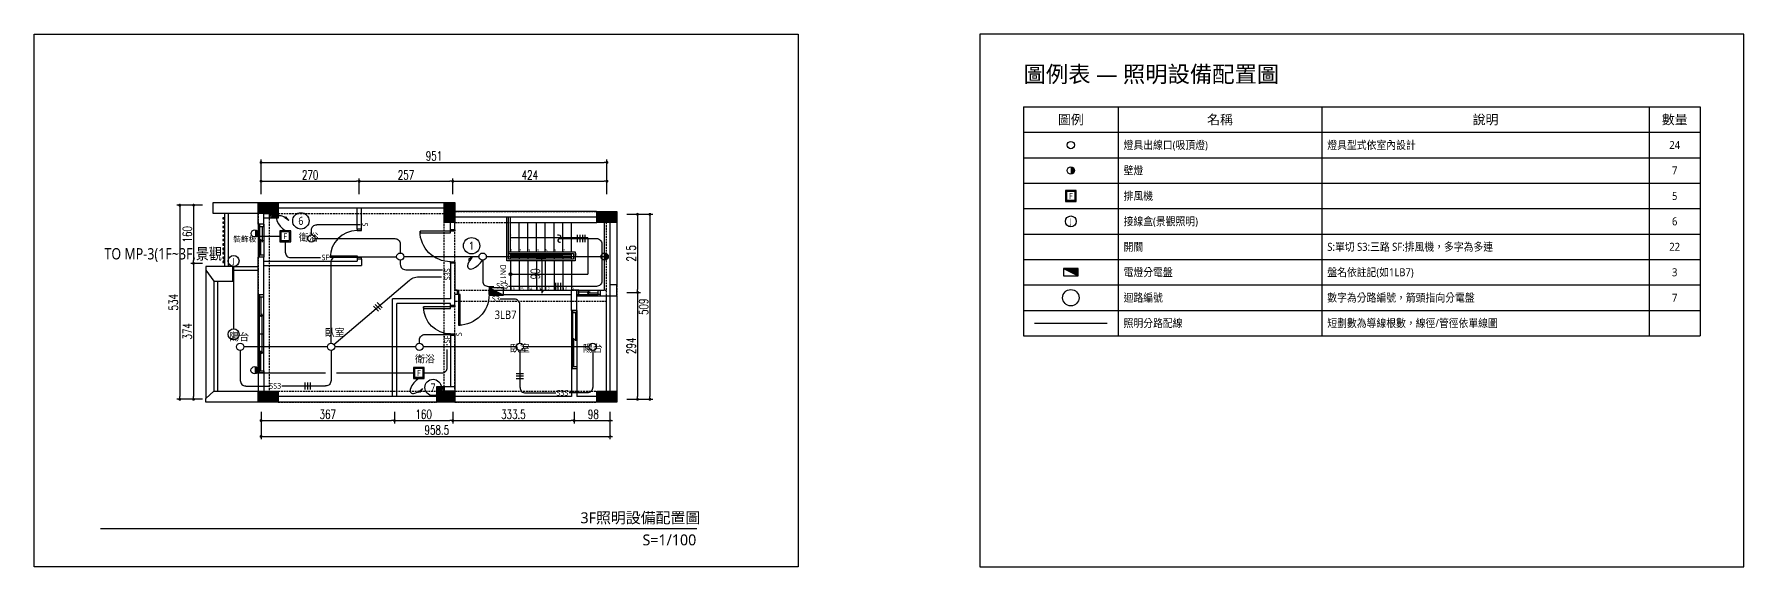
# Model space of a CAD drawing. Header units: inches. Extents: x 19 to 9919, y 324 to 1789.
# Drawn here: x 5219 to 9919, y 324 to 1789 of the extents above; entities that cross this region are included whole.
import ezdxf
from ezdxf.enums import TextEntityAlignment as Align

# ---------------------------------------------------------------- set-up
doc = ezdxf.new("R2010")
doc.units = ezdxf.units.IN
doc.header["$LTSCALE"] = 20
doc.header["$MEASUREMENT"] = 0
doc.linetypes.add('HIDDEN', pattern=[0.375, 0.25, -0.125])
doc.layers.add('0_梁', color=30, linetype='HIDDEN', plot=False)
for name, color, linetype in [('17_柱', 6, 'Continuous'), ('19_RC牆', 4, 'Continuous'), ('20_裝飾構造物', 2, 'Continuous'), ('21_輕隔間牆', 65, 'Continuous'), ('22_平台、陽台、露台、室內階梯', 3, 'Continuous'), ('23_花台、雨庇', 3, 'Continuous'), ('24_樑', 7, 'Continuous'), ('26_樓梯、扶手、車道', 3, 'Continuous'), ('31_門窗', 134, 'Continuous'), ('34_開口', 7, 'Continuous'), ('44_空間名稱', 1, 'Continuous'), ('46_文字', 1, 'Continuous'), ('50_其他尺寸', 7, 'Continuous'), ('56_wall 材料_HATCH', 251, 'Continuous'), ('A-圖例', 7, 'Continuous'), ('DW_Frame', 2, 'Continuous'), ('E-照明', 2, 'Continuous'), ('E-照明-配線', 4, 'Continuous'), ('E-照明-開關', 2, 'Continuous'), ('E-盤箱', 1, 'Continuous'), ('E-註記', 6, 'Continuous'), ('E-迴路編號', 6, 'Continuous')]:
    doc.layers.add(name, color=color, linetype=linetype)
doc.styles.add('CHT', font='msjh.ttc')
doc.styles.add('DimStyUse', font='romans.shx', dxfattribs={"width": 0.7})
doc.styles.add('TG_NOTE_TEXT', font='simplex.shx', dxfattribs={"width": 0.75, "bigfont": 'chineset.shx'})
doc.styles.add('WJJ', font='')
doc.styles.get('WJJ').set_extended_font_data('Yu Gothic UI Light')
doc.dimstyles.new('DOTM', dxfattribs={"dimtxt": 25, "dimasz": 8, "dimexe": 8, "dimexo": 0.625, "dimgap": 5, "dimtad": 1, "dimdsep": 46, "dimtxsty": 'DimStyUse', "dimblk": 'DOT', "dimcen": 10, "dimdle": 8, "dimazin": 3, "dimtfac": 1, "dimtix": 1, "dimtmove": 2, "dimatfit": 3, "dimfxl": 10, "dimtolj": 1})
doc.dimstyles.new('DOTSLASHM', dxfattribs={"dimtxt": 25, "dimasz": 8, "dimexe": 8, "dimexo": 0.625, "dimgap": 5, "dimtad": 1, "dimdsep": 46, "dimtxsty": 'DimStyUse', "dimblk1": 'DOT', "dimblk2": 'ARCHTICK', "dimsah": 1, "dimcen": 10, "dimdle": 8, "dimazin": 3, "dimtfac": 1, "dimtix": 1, "dimtmove": 2, "dimatfit": 3, "dimfxl": 10, "dimtolj": 1})
doc.dimstyles.new('SLASHM', dxfattribs={"dimtxt": 25, "dimasz": 12, "dimexe": 10, "dimexo": 0.625, "dimgap": 5, "dimtad": 1, "dimdec": 1, "dimdsep": 46, "dimtxsty": 'DimStyUse', "dimblk": 'SLASH', "dimcen": 10, "dimdle": 10, "dimadec": 1, "dimazin": 2, "dimtfac": 1, "dimtix": 1, "dimtmove": 2, "dimatfit": 2, "dimldrblk": 'SLASH', "dimfxl": 1, "dimtolj": 1})

# ---------------------------------------------------------------- blocks, each defined once
blk = doc.blocks.new('A$Cc6de7170')
at = {"layer": '56_wall 材料_HATCH'}
h = blk.add_hatch(color=256, dxfattribs=at)
h.dxf.hatch_style = 1
h.paths.add_polyline_path([(55, 549), (55, 519), (0, 519), (0, 549)])
h = blk.add_hatch(color=256, dxfattribs=at)
h.dxf.hatch_style = 1
h.paths.add_polyline_path([(540.5, 494), (510.5, 494), (510.5, 549), (540.5, 549)])
h = blk.add_hatch(color=256, dxfattribs=at)
h.dxf.hatch_style = 1
h.paths.add_polyline_path([(986, 524), (986, 494), (931, 494), (931, 524)])
h = blk.add_hatch(color=256, dxfattribs=at)
h.dxf.hatch_style = 1
h.paths.add_polyline_path([(55, 30), (55, 0), (0, 0), (0, 30)])
h = blk.add_hatch(color=256, dxfattribs=at)
h.dxf.hatch_style = 1
h.paths.add_polyline_path([(540.5, 30), (540.5, 0), (490.5, 0), (490.5, 30)])
h = blk.add_hatch(color=256, dxfattribs=at)
h.dxf.hatch_style = 1
h.paths.add_polyline_path([(986, 30), (986, 0), (931, 0), (931, 30)])
at = {"layer": '17_柱'}
for points in [[(55, 549), (55, 519), (0, 519), (0, 549)], [(540.5, 494), (510.5, 494), (510.5, 549), (540.5, 549)], [(986, 524), (986, 494), (931, 494), (931, 524)], [(55, 30), (55, 0), (0, 0), (0, 30)], [(540.5, 30), (540.5, 0), (490.5, 0), (490.5, 30)], [(986, 30), (986, 0), (931, 0), (931, 30)]]:
    blk.add_lwpolyline(points, close=True, dxfattribs=at)
blk = doc.blocks.new('*U8')
at = {"color": 0}
for p, q in [((-4, -12), (-4, 0)), ((78, -12), (78, 0))]:
    blk.add_line(p, q, dxfattribs=at)
blk.add_lwpolyline([(0, 0), (0, 74), (4.4, 74), (4.4, 0)], close=True, dxfattribs=at)
blk.add_arc((0, 0), 74, 0, 90, dxfattribs=at)
at = {"layer": 'DW_Frame'}
for points in [[(-4, -12), (0, -12), (0, 0), (-4, 0)], [(78, 0), (74, 0), (74, -12), (78, -12)]]:
    blk.add_lwpolyline(points, dxfattribs=at)
at = {"color": 0, "style": 'TG_NOTE_TEXT', "width": 0.5, "flags": 1}
for tag, p in [('NO', (-5, 5)), ('TYPE', (22, 5))]:
    blk.add_attdef(tag, text='', height=10, dxfattribs=at).set_placement(p, align=Align.BOTTOM_RIGHT)
for tag, height, p in [('DESC', 10, (22, 5)), ('WH', 20, (82.3, 5))]:
    blk.add_attdef(tag, text='', height=height, dxfattribs=at).set_placement(p, align=Align.BOTTOM_LEFT)
blk = doc.blocks.new('*U12')
at = {"color": 0}
for p, q in [((-4, -12), (-4, 0)), ((88, -12), (88, 0))]:
    blk.add_line(p, q, dxfattribs=at)
blk.add_lwpolyline([(0, 0), (0, 84), (4.4, 84), (4.4, 0)], close=True, dxfattribs=at)
blk.add_arc((0, 0), 84, 0, 90, dxfattribs=at)
at = {"layer": 'DW_Frame'}
for points in [[(-4, -12), (0, -12), (0, 0), (-4, 0)], [(88, 0), (84, 0), (84, -12), (88, -12)]]:
    blk.add_lwpolyline(points, dxfattribs=at)
at = {"color": 0, "style": 'TG_NOTE_TEXT', "width": 0.5, "flags": 1}
for tag, p in [('NO', (-5, 5)), ('TYPE', (27, 5))]:
    blk.add_attdef(tag, text='', height=10, dxfattribs=at).set_placement(p, align=Align.BOTTOM_RIGHT)
for tag, height, p in [('DESC', 10, (27, 5)), ('WH', 20, (92.3, 5))]:
    blk.add_attdef(tag, text='', height=height, dxfattribs=at).set_placement(p, align=Align.BOTTOM_LEFT)
blk = doc.blocks.new('_Dot')
at = {"color": 0, "linetype": 'ByBlock', "lineweight": -2}
blk.add_line((-0.5, 0), (-1, 0), dxfattribs=at)
at = {"color": 0, "linetype": 'ByBlock', "const_width": 0.5}
blk.add_lwpolyline([(-0.25, 0, 1), (0.25, 0, 1)], format="xyb", close=True, dxfattribs=at)
blk = doc.blocks.new('*D94')
at = {"layer": '50_其他尺寸', "color": 0, "lineweight": -2}
for p, q in [((6848.2, 1293.5), (6885.9, 1293.5)), ((6877.9, 1285.5), (6877.9, 1086.5)), ((6848.2, 1078.5), (6885.9, 1078.5))]:
    blk.add_line(p, q, dxfattribs=at)
at = {"layer": 'Defpoints', "color": 0}
for p in [(6848.2, 1293.5), (6848.2, 1078.5), (6877.9, 1078.5)]:
    blk.add_point(p, dxfattribs=at)
at = {"layer": '50_其他尺寸', "color": 0, "lineweight": -2, "xscale": 8, "yscale": 8, "zscale": 8}
for p, rotation in [((6877.9, 1293.5), 90), ((6877.9, 1078.5), 270)]:
    blk.add_blockref('_Dot', p, dxfattribs=dict(at, rotation=rotation))
at = {"layer": '50_其他尺寸', "color": 225, "insert": (6860.4, 1186), "char_height": 25, "attachment_point": 5, "rotation": 90, "style": 'DimStyUse'}
blk.add_mtext('\\A1;215', dxfattribs=at)
blk = doc.blocks.new('*D95')
at = {"layer": '50_其他尺寸', "color": 0, "lineweight": -2}
for p, q in [((6848.2, 1078.5), (6885.9, 1078.5)), ((6877.9, 1070.5), (6877.9, 792.5)), ((6848.2, 784.5), (6885.9, 784.5))]:
    blk.add_line(p, q, dxfattribs=at)
at = {"layer": 'Defpoints', "color": 0}
for p in [(6848.2, 1078.5), (6848.2, 784.5), (6877.9, 784.5)]:
    blk.add_point(p, dxfattribs=at)
at = {"layer": '50_其他尺寸', "color": 0, "lineweight": -2, "xscale": 8, "yscale": 8, "zscale": 8}
for p, rotation in [((6877.9, 1078.5), 90), ((6877.9, 784.5), 270)]:
    blk.add_blockref('_Dot', p, dxfattribs=dict(at, rotation=rotation))
at = {"layer": '50_其他尺寸', "color": 225, "insert": (6860.4, 931.5), "char_height": 25, "attachment_point": 5, "rotation": 90, "style": 'DimStyUse'}
blk.add_mtext('\\A1;294', dxfattribs=at)
blk = doc.blocks.new('*D98')
at = {"layer": '50_其他尺寸', "color": 0, "lineweight": -2}
for p, q in [((6882.2, 1293.5), (6920, 1293.5)), ((6912, 1285.5), (6912, 792.5)), ((6875.9, 784.5), (6920, 784.5))]:
    blk.add_line(p, q, dxfattribs=at)
at = {"layer": 'Defpoints', "color": 0}
for p in [(6882.2, 1293.5), (6875.9, 784.5), (6912, 784.5)]:
    blk.add_point(p, dxfattribs=at)
at = {"layer": '50_其他尺寸', "color": 0, "lineweight": -2, "xscale": 8, "yscale": 8, "zscale": 8}
for p, rotation in [((6912, 1293.5), 90), ((6912, 784.5), 270)]:
    blk.add_blockref('_Dot', p, dxfattribs=dict(at, rotation=rotation))
at = {"layer": '50_其他尺寸', "color": 225, "insert": (6894.5, 1039), "char_height": 25, "attachment_point": 5, "rotation": 90, "style": 'DimStyUse'}
blk.add_mtext('\\A1;509', dxfattribs=at)
blk = doc.blocks.new('*D102')
at = {"layer": '50_其他尺寸', "color": 0, "lineweight": -2}
for p, q in [((5842.9, 1349), (5842.9, 1392.3)), ((5850.9, 1384.3), (6104.9, 1384.3)), ((6112.9, 1349), (6112.9, 1392.3))]:
    blk.add_line(p, q, dxfattribs=at)
at = {"layer": 'Defpoints', "color": 0}
for p in [(6112.9, 1384.3), (5842.9, 1349), (6112.9, 1349)]:
    blk.add_point(p, dxfattribs=at)
at = {"layer": '50_其他尺寸', "color": 0, "lineweight": -2, "xscale": 8, "yscale": 8, "zscale": 8, "rotation": 180}
blk.add_blockref('_Dot', (5842.9, 1384.3), dxfattribs=at)
at = {"layer": '50_其他尺寸', "color": 0, "lineweight": -2, "xscale": 8, "yscale": 8, "zscale": 8}
blk.add_blockref('_Dot', (6112.9, 1384.3), dxfattribs=at)
at = {"layer": '50_其他尺寸', "color": 225, "insert": (5977.9, 1401.8), "char_height": 25, "attachment_point": 5, "style": 'DimStyUse'}
blk.add_mtext('\\A1;270', dxfattribs=at)
blk = doc.blocks.new('*D103')
at = {"layer": '50_其他尺寸', "color": 0, "lineweight": -2}
for p, q in [((6112.9, 1349), (6112.9, 1392.3)), ((6120.9, 1384.3), (6361.9, 1384.3)), ((6369.9, 1349), (6369.9, 1392.3))]:
    blk.add_line(p, q, dxfattribs=at)
at = {"layer": 'Defpoints', "color": 0}
for p in [(6369.9, 1384.3), (6112.9, 1349), (6369.9, 1349)]:
    blk.add_point(p, dxfattribs=at)
at = {"layer": '50_其他尺寸', "color": 0, "lineweight": -2, "xscale": 8, "yscale": 8, "zscale": 8, "rotation": 180}
blk.add_blockref('_Dot', (6112.9, 1384.3), dxfattribs=at)
at = {"layer": '50_其他尺寸', "color": 0, "lineweight": -2, "xscale": 8, "yscale": 8, "zscale": 8}
blk.add_blockref('_Dot', (6369.9, 1384.3), dxfattribs=at)
at = {"layer": '50_其他尺寸', "color": 225, "insert": (6241.4, 1401.8), "char_height": 25, "attachment_point": 5, "style": 'DimStyUse'}
blk.add_mtext('\\A1;257', dxfattribs=at)
blk = doc.blocks.new('*D104')
at = {"layer": '50_其他尺寸', "color": 0, "lineweight": -2}
for p, q in [((6369.9, 1349), (6369.9, 1392.3)), ((6377.9, 1384.3), (6785.9, 1384.3)), ((6793.9, 1349), (6793.9, 1392.3))]:
    blk.add_line(p, q, dxfattribs=at)
at = {"layer": 'Defpoints', "color": 0}
for p in [(6793.9, 1384.3), (6369.9, 1349), (6793.9, 1349)]:
    blk.add_point(p, dxfattribs=at)
at = {"layer": '50_其他尺寸', "color": 0, "lineweight": -2, "xscale": 8, "yscale": 8, "zscale": 8, "rotation": 180}
blk.add_blockref('_Dot', (6369.9, 1384.3), dxfattribs=at)
at = {"layer": '50_其他尺寸', "color": 0, "lineweight": -2, "xscale": 8, "yscale": 8, "zscale": 8}
blk.add_blockref('_Dot', (6793.9, 1384.3), dxfattribs=at)
at = {"layer": '50_其他尺寸', "color": 225, "insert": (6581.9, 1401.8), "char_height": 25, "attachment_point": 5, "style": 'DimStyUse'}
blk.add_mtext('\\A1;424', dxfattribs=at)
blk = doc.blocks.new('*D69')
at = {"layer": '50_其他尺寸', "color": 0, "lineweight": -2}
for p, q in [((5842.9, 1349), (5842.9, 1444.2)), ((5850.9, 1436.2), (6785.9, 1436.2)), ((6793.9, 1349), (6793.9, 1444.2))]:
    blk.add_line(p, q, dxfattribs=at)
at = {"layer": 'Defpoints', "color": 0}
for p in [(6793.9, 1436.2), (5842.9, 1349), (6793.9, 1349)]:
    blk.add_point(p, dxfattribs=at)
at = {"layer": '50_其他尺寸', "color": 0, "lineweight": -2, "xscale": 8, "yscale": 8, "zscale": 8, "rotation": 180}
blk.add_blockref('_Dot', (5842.9, 1436.2), dxfattribs=at)
at = {"layer": '50_其他尺寸', "color": 0, "lineweight": -2, "xscale": 8, "yscale": 8, "zscale": 8}
blk.add_blockref('_Dot', (6793.9, 1436.2), dxfattribs=at)
at = {"layer": '50_其他尺寸', "color": 225, "insert": (6318.4, 1453.7), "char_height": 25, "attachment_point": 5, "style": 'DimStyUse'}
blk.add_mtext('\\A1;951', dxfattribs=at)
blk = doc.blocks.new('*D74')
at = {"layer": '50_其他尺寸', "color": 0, "lineweight": -2}
for p, q in [((5842.9, 750.1), (5842.9, 717.9)), ((5850.9, 725.9), (6201.9, 725.9)), ((6209.9, 750.1), (6209.9, 717.9))]:
    blk.add_line(p, q, dxfattribs=at)
at = {"layer": 'Defpoints', "color": 0}
for p in [(5842.9, 750.1), (6209.9, 750.1), (6209.9, 725.9)]:
    blk.add_point(p, dxfattribs=at)
at = {"layer": '50_其他尺寸', "color": 0, "lineweight": -2, "xscale": 8, "yscale": 8, "zscale": 8, "rotation": 180}
blk.add_blockref('_Dot', (5842.9, 725.9), dxfattribs=at)
at = {"layer": '50_其他尺寸', "color": 0, "lineweight": -2, "xscale": 8, "yscale": 8, "zscale": 8}
blk.add_blockref('_Dot', (6209.9, 725.9), dxfattribs=at)
at = {"layer": '50_其他尺寸', "color": 225, "insert": (6026.4, 743.4), "char_height": 25, "attachment_point": 5, "style": 'DimStyUse'}
blk.add_mtext('\\A1;367', dxfattribs=at)
blk = doc.blocks.new('*D75')
at = {"layer": '50_其他尺寸', "color": 0, "lineweight": -2}
for p, q in [((6209.9, 750.1), (6209.9, 717.9)), ((6217.9, 725.9), (6361.9, 725.9)), ((6369.9, 750.1), (6369.9, 717.9))]:
    blk.add_line(p, q, dxfattribs=at)
at = {"layer": 'Defpoints', "color": 0}
for p in [(6209.9, 750.1), (6369.9, 750.1), (6369.9, 725.9)]:
    blk.add_point(p, dxfattribs=at)
at = {"layer": '50_其他尺寸', "color": 0, "lineweight": -2, "xscale": 8, "yscale": 8, "zscale": 8, "rotation": 180}
blk.add_blockref('_Dot', (6209.9, 725.9), dxfattribs=at)
at = {"layer": '50_其他尺寸', "color": 0, "lineweight": -2, "xscale": 8, "yscale": 8, "zscale": 8}
blk.add_blockref('_Dot', (6369.9, 725.9), dxfattribs=at)
at = {"layer": '50_其他尺寸', "color": 225, "insert": (6289.9, 743.4), "char_height": 25, "attachment_point": 5, "style": 'DimStyUse'}
blk.add_mtext('\\A1;160', dxfattribs=at)
blk = doc.blocks.new('*D76')
at = {"layer": '50_其他尺寸', "color": 0, "lineweight": -2}
for p, q in [((6369.9, 750.1), (6369.9, 717.9)), ((6377.9, 725.9), (6695.4, 725.9)), ((6703.4, 750.1), (6703.4, 717.9))]:
    blk.add_line(p, q, dxfattribs=at)
at = {"layer": 'Defpoints', "color": 0}
for p in [(6369.9, 750.1), (6703.4, 750.1), (6703.4, 725.9)]:
    blk.add_point(p, dxfattribs=at)
at = {"layer": '50_其他尺寸', "color": 0, "lineweight": -2, "xscale": 8, "yscale": 8, "zscale": 8, "rotation": 180}
blk.add_blockref('_Dot', (6369.9, 725.9), dxfattribs=at)
at = {"layer": '50_其他尺寸', "color": 0, "lineweight": -2, "xscale": 8, "yscale": 8, "zscale": 8}
blk.add_blockref('_Dot', (6703.4, 725.9), dxfattribs=at)
at = {"layer": '50_其他尺寸', "color": 225, "insert": (6536.7, 743.4), "char_height": 25, "attachment_point": 5, "style": 'DimStyUse'}
blk.add_mtext('\\A1;333.5', dxfattribs=at)
blk = doc.blocks.new('_ArchTick')
at = {"color": 0, "linetype": 'ByBlock', "const_width": 0.15}
blk.add_lwpolyline([(-0.5, -0.5), (0.5, 0.5)], dxfattribs=at)
blk = doc.blocks.new('*D77')
at = {"layer": '50_其他尺寸', "color": 0, "lineweight": -2}
for p, q in [((6703.4, 750.1), (6703.4, 717.9)), ((6711.4, 725.9), (6809.4, 725.9)), ((6801.4, 750.1), (6801.4, 717.9))]:
    blk.add_line(p, q, dxfattribs=at)
at = {"layer": 'Defpoints', "color": 0}
for p in [(6703.4, 750.1), (6801.4, 750.1), (6801.4, 725.9)]:
    blk.add_point(p, dxfattribs=at)
at = {"layer": '50_其他尺寸', "color": 0, "lineweight": -2, "xscale": 8, "yscale": 8, "zscale": 8, "rotation": 180}
blk.add_blockref('_Dot', (6703.4, 725.9), dxfattribs=at)
at = {"layer": '50_其他尺寸', "color": 0, "lineweight": -2, "xscale": 8, "yscale": 8, "zscale": 8}
blk.add_blockref('_ArchTick', (6801.4, 725.9), dxfattribs=at)
at = {"layer": '50_其他尺寸', "color": 225, "insert": (6756.4, 743.4), "char_height": 25, "attachment_point": 5, "style": 'DimStyUse'}
blk.add_mtext('\\A1;98', dxfattribs=at)
blk = doc.blocks.new('*D78')
at = {"layer": '50_其他尺寸', "color": 0, "lineweight": -2}
for p, q in [((5842.9, 750.1), (5842.9, 674.5)), ((6801.4, 750.1), (6801.4, 674.5)), ((5850.9, 682.5), (6809.4, 682.5))]:
    blk.add_line(p, q, dxfattribs=at)
at = {"layer": 'Defpoints', "color": 0}
for p in [(5842.9, 750.1), (6801.4, 750.1), (6801.4, 682.5)]:
    blk.add_point(p, dxfattribs=at)
at = {"layer": '50_其他尺寸', "color": 0, "lineweight": -2, "xscale": 8, "yscale": 8, "zscale": 8, "rotation": 180}
blk.add_blockref('_Dot', (5842.9, 682.5), dxfattribs=at)
at = {"layer": '50_其他尺寸', "color": 0, "lineweight": -2, "xscale": 8, "yscale": 8, "zscale": 8}
blk.add_blockref('_ArchTick', (6801.4, 682.5), dxfattribs=at)
at = {"layer": '50_其他尺寸', "color": 225, "insert": (6326.2, 700), "char_height": 25, "attachment_point": 5, "style": 'DimStyUse'}
blk.add_mtext('\\A1;958.5', dxfattribs=at)
blk = doc.blocks.new('*D83')
at = {"layer": '50_其他尺寸', "color": 0, "lineweight": -2}
for p, q in [((5682, 1318.5), (5649.5, 1318.5)), ((5657.5, 1310.5), (5657.5, 1166.5)), ((5682, 1158.5), (5649.5, 1158.5))]:
    blk.add_line(p, q, dxfattribs=at)
at = {"layer": 'Defpoints', "color": 0}
for p in [(5682, 1318.5), (5657.5, 1158.5), (5682, 1158.5)]:
    blk.add_point(p, dxfattribs=at)
at = {"layer": '50_其他尺寸', "color": 0, "lineweight": -2, "xscale": 8, "yscale": 8, "zscale": 8}
for p, rotation in [((5657.5, 1318.5), 90), ((5657.5, 1158.5), 270)]:
    blk.add_blockref('_Dot', p, dxfattribs=dict(at, rotation=rotation))
at = {"layer": '50_其他尺寸', "color": 225, "insert": (5640, 1238.5), "char_height": 25, "attachment_point": 5, "rotation": 90, "style": 'DimStyUse'}
blk.add_mtext('\\A1;160', dxfattribs=at)
blk = doc.blocks.new('*D84')
at = {"layer": '50_其他尺寸', "color": 0, "lineweight": -2}
for p, q in [((5682, 1158.5), (5649.5, 1158.5)), ((5657.5, 1150.5), (5657.5, 792.5)), ((5682, 784.5), (5649.5, 784.5))]:
    blk.add_line(p, q, dxfattribs=at)
at = {"layer": 'Defpoints', "color": 0}
for p in [(5682, 1158.5), (5657.5, 784.5), (5682, 784.5)]:
    blk.add_point(p, dxfattribs=at)
at = {"layer": '50_其他尺寸', "color": 0, "lineweight": -2, "xscale": 8, "yscale": 8, "zscale": 8}
for p, rotation in [((5657.5, 1158.5), 90), ((5657.5, 784.5), 270)]:
    blk.add_blockref('_Dot', p, dxfattribs=dict(at, rotation=rotation))
at = {"layer": '50_其他尺寸', "color": 225, "insert": (5640, 971.5), "char_height": 25, "attachment_point": 5, "rotation": 90, "style": 'DimStyUse'}
blk.add_mtext('\\A1;374', dxfattribs=at)
blk = doc.blocks.new('*D85')
at = {"layer": '50_其他尺寸', "color": 0, "lineweight": -2}
for p, q in [((5682, 1318.5), (5611.6, 1318.5)), ((5619.6, 1310.5), (5619.6, 792.5)), ((5682, 784.5), (5611.6, 784.5))]:
    blk.add_line(p, q, dxfattribs=at)
at = {"layer": 'Defpoints', "color": 0}
for p in [(5682, 1318.5), (5619.6, 784.5), (5682, 784.5)]:
    blk.add_point(p, dxfattribs=at)
at = {"layer": '50_其他尺寸', "color": 0, "lineweight": -2, "xscale": 8, "yscale": 8, "zscale": 8}
for p, rotation in [((5619.6, 1318.5), 90), ((5619.6, 784.5), 270)]:
    blk.add_blockref('_Dot', p, dxfattribs=dict(at, rotation=rotation))
at = {"layer": '50_其他尺寸', "color": 225, "insert": (5602.1, 1051.5), "char_height": 25, "attachment_point": 5, "rotation": 90, "style": 'DimStyUse'}
blk.add_mtext('\\A1;534', dxfattribs=at)
blk = doc.blocks.new('*U13')
at = {"color": 0}
for p, q in [((0, -15), (0, 0)), ((6, -3), (84, -3)), ((6, -11), (49, -11)), ((6, -15), (84, -15)), ((84, -7), (41, -7)), ((45, -3), (45, -15))]:
    blk.add_line(p, q, dxfattribs=at)
at = {"layer": 'DW_Frame'}
for points in [[(0, -3), (6, -3), (6, -15), (0, -15)], [(90, -3), (84, -3), (84, -15), (90, -15)]]:
    blk.add_lwpolyline(points, dxfattribs=at)
blk = doc.blocks.new('*U14')
at = {"color": 0}
for p, q in [((0, -15), (0, 0)), ((6, -3), (209, -3)), ((6, -7), (60.75, -7)), ((6, -15), (209, -15)), ((52.75, -11), (162.25, -11)), ((56.75, -3), (56.75, -15)), ((107.5, -3), (107.5, -15)), ((209, -7), (154.25, -7)), ((158.25, -3), (158.25, -15))]:
    blk.add_line(p, q, dxfattribs=at)
at = {"layer": 'DW_Frame'}
for points in [[(0, -3), (6, -3), (6, -15), (0, -15)], [(215, -3), (209, -3), (209, -15), (215, -15)]]:
    blk.add_lwpolyline(points, dxfattribs=at)
blk = doc.blocks.new('*U11')
at = {"color": 0}
for p, q in [((0, 15), (0, 0)), ((6, 15), (59, 15)), ((6, 11), (36.5, 11)), ((6, 3), (59, 3)), ((59, 7), (28.5, 7)), ((32.5, 3), (32.5, 15))]:
    blk.add_line(p, q, dxfattribs=at)
at = {"layer": 'DW_Frame'}
for points in [[(0, 3), (6, 3), (6, 15), (0, 15)], [(65, 3), (59, 3), (59, 15), (65, 15)]]:
    blk.add_lwpolyline(points, dxfattribs=at)
blk = doc.blocks.new('*U15')
at = {"color": 0}
for p, q in [((0, 15), (0, 0)), ((6, 15), (154, 15)), ((6, 11), (84, 11)), ((6, 3), (154, 3)), ((154, 7), (76, 7)), ((80, 3), (80, 15))]:
    blk.add_line(p, q, dxfattribs=at)
at = {"layer": 'DW_Frame'}
for points in [[(0, 3), (6, 3), (6, 15), (0, 15)], [(160, 3), (154, 3), (154, 15), (160, 15)]]:
    blk.add_lwpolyline(points, dxfattribs=at)
blk = doc.blocks.new('SLASH')
at = {"color": 7}
blk.add_line((-1, 0), (1, 0), dxfattribs=at)
at = {"color": 225, "linetype": 'Continuous'}
blk.add_line((-0.5, -0.5), (0.5, 0.5), dxfattribs=at)
blk = doc.blocks.new('*D67')
at = {"layer": '50_其他尺寸', "color": 0, "lineweight": -2}
for p, q in [((765, 397.4), (787, 397.4)), ((779, 389.4), (779, 315.5)), ((765, 307.5), (787, 307.5))]:
    blk.add_line(p, q, dxfattribs=at)
at = {"layer": 'Defpoints', "color": 0}
for p in [(765, 397.4), (765, 307.5), (779, 307.5)]:
    blk.add_point(p, dxfattribs=at)
at = {"layer": '50_其他尺寸', "color": 0, "lineweight": -2, "xscale": 8, "yscale": 8, "zscale": 8}
for p, rotation in [((779, 397.4), 90), ((779, 307.5), 270)]:
    blk.add_blockref('SLASH', p, dxfattribs=dict(at, rotation=rotation))
at = {"layer": '50_其他尺寸', "color": 225, "insert": (761.5, 352.5), "char_height": 25, "attachment_point": 5, "rotation": 90, "style": 'DimStyUse'}
blk.add_mtext('\\A1;90', dxfattribs=at)
blk = doc.blocks.new('A$C11e5d1e7')
at = {"layer": '0_梁', "color": 0}
for p, q in [((0, 519), (0, 30)), ((30, 519), (30, 30)), ((55, 549), (510.5, 549)), ((55, 519), (510.5, 519)), ((540.5, 524), (931, 524)), ((510.5, 35), (510.5, 494)), ((540.5, 494), (931, 494)), ((540.5, 35), (540.5, 494)), ((956, 494), (956, 30)), ((986, 494), (986, 30)), ((540.5, 307.5), (956, 307.5)), ((540.5, 277.5), (956, 277.5)), ((55, 30), (490.5, 30)), ((55, 0), (490.5, 0)), ((540.5, 30), (931, 30)), ((540.5, 0), (931, 0))]:
    blk.add_line(p, q, dxfattribs=at)
blk = doc.blocks.new('E_PANEL')
h = blk.add_hatch(color=256)
h.dxf.hatch_style = 1
h.paths.add_polyline_path([(-20, 10), (20, 10), (20, -10)])
blk.add_line((-20, 10), (20, -10))
blk.add_lwpolyline([(-20, -10), (20, -10), (20, 10), (-20, 10)], close=True)
blk = doc.blocks.new('L_FAN')
for points in [[(-15, -15), (15, -15), (15, 15), (-15, 15)], [(-12, -12), (12, -12), (12, 12), (-12, 12)]]:
    blk.add_lwpolyline(points, close=True)
at = {"style": 'CHT', "width": 0.85}
blk.add_text('F', height=16, dxfattribs=at).set_placement((0, 0), align=Align.MIDDLE_CENTER)
blk = doc.blocks.new('L_WALL')
h = blk.add_hatch(color=256)
h.dxf.hatch_style = 1
h.paths.add_polyline_path([(0, -10), (0, -10), (2.6, -9.7), (5, -8.7), (7.1, -7.1), (8.7, -5), (9.7, -2.6), (10, 0), (9.7, 2.6), (8.7, 5), (7.1, 7.1), (5, 8.7), (2.6, 9.7), (0, 10)])
blk.add_circle((0, 0), 10)
blk = doc.blocks.new('L_LIGHT_J')
blk.add_circle((0, 0), 15)
at = {"style": 'CHT', "width": 0.85}
blk.add_text('J', height=16, dxfattribs=at).set_placement((0, 0), align=Align.MIDDLE_CENTER)
blk = doc.blocks.new('L_LIGHT')
blk.add_circle((0, 0), 10)
blk = doc.blocks.new('E_CKT')
blk.add_circle((0, 0), 22.5)
at = {"style": 'CHT', "width": 0.85}
blk.add_attdef('NO', text='', height=22, dxfattribs=at).set_placement((0, 0), align=Align.MIDDLE_CENTER)
blk = doc.blocks.new('L_SW')
at = {"style": 'CHT', "width": 0.85}
blk.add_attdef('TYPE', text='', height=15, dxfattribs=at).set_placement((0, 0), align=Align.MIDDLE_CENTER)
blk = doc.blocks.new('A$C4eda6f76')
at = {"layer": '21_輕隔間牆'}
h = blk.add_hatch(dxfattribs=at)
h.set_pattern_fill('ANSI31', color=256)
h.set_pattern_definition([(45, (191.4007, -12156.682), (-2.245064, 2.245064), [])])
h.paths.add_polyline_path([(55, 519), (30, 519), (30, 506), (55, 506)])
h = blk.add_hatch(dxfattribs=at)
h.set_pattern_fill('ANSI31', color=256)
h.set_pattern_definition([(45, (171.4007, -12161.682), (-2.245064, 2.245064), [])])
h.paths.add_polyline_path([(510.5, 43), (490.5, 43), (490.5, 30), (510.5, 30)])
at = {"layer": '19_RC牆'}
for p, q in [((0, 489), (0, 519)), ((15, 489), (15, 519)), ((55, 549), (510.5, 549)), ((55, 534), (510.5, 534)), ((929.5, 524), (540.5, 524)), ((15, 489), (0, 489)), ((931, 509), (540.5, 509)), ((951, 494), (951, 307.5)), ((966, 494), (966, 292.5)), ((15, 399), (0, 399)), ((0, 295), (0, 399)), ((15, 295), (15, 399)), ((15, 295), (0, 295)), ((875.5, 307.5), (860.5, 307.5)), ((860.5, 252), (860.5, 307.5)), ((875.5, 252), (875.5, 307.5)), ((940.5, 307.5), (951, 307.5)), ((940.5, 292.5), (940.5, 307.5)), ((940.5, 292.5), (966, 292.5)), ((860.5, 252), (875.5, 252)), ((0, 80), (0, 30)), ((15, 80), (0, 80)), ((15, 80), (15, 30)), ((860.5, 92), (860.5, 15)), ((860.5, 92), (875.5, 92)), ((875.5, 92), (875.5, 15)), ((490.5, 15), (55, 15)), ((490.5, 0), (55, 0)), ((860.5, 15), (540.5, 15)), ((931, 0), (540.5, 0)), ((931, 15), (875.5, 15))]:
    blk.add_line(p, q, dxfattribs=at)
at = {"layer": '20_裝飾構造物'}
for points in [[(0, 549), (0, 519), (-124, 519), (-124, 549)], [(-124, 372.5), (-144, 372.5), (-144, 362.5), (-122.5, 332.5), (-70, 332.5), (-70, 372.5)], [(966, 292.5), (986, 292.5), (986, 322.5), (966, 322.5)], [(-124, 0), (-144, 0), (-144, 10), (-122.5, 30), (0, 30), (0, 0)]]:
    blk.add_lwpolyline(points, close=True, dxfattribs=at)
at = {"layer": '21_輕隔間牆'}
for p, q in [((546.5, 307.5), (540.5, 307.5)), ((546.5, 295.5), (540.5, 295.5)), ((546.5, 307.5), (546.5, 295.5)), ((638.5, 307.5), (860.5, 307.5)), ((638.5, 307.5), (638.5, 295.5)), ((638.5, 295.5), (860.5, 295.5))]:
    blk.add_line(p, q, dxfattribs=at)
for points in [[(15, 519), (55, 519), (55, 506), (15, 506)], [(490.5, 43), (540.5, 43), (540.5, 30), (490.5, 30)]]:
    blk.add_lwpolyline(points, close=True, dxfattribs=at)
at = {"layer": '22_平台、陽台、露台、室內階梯'}
for p, q in [((-122.5, 332.5), (-122.5, 30)), ((-112.5, 332.5), (-112.5, 30)), ((-70, 372.5), (0, 372.5)), ((-70, 362.5), (0, 362.5)), ((956, 292.5), (956, 30)), ((966, 292.5), (966, 30)), ((986, 292.5), (986, 30))]:
    blk.add_line(p, q, dxfattribs=at)
at = {"layer": '23_花台、雨庇'}
for p, q in [((-92.5, 519), (-92.5, 372.5)), ((-82.5, 519), (-82.5, 372.5)), ((986, 494), (986, 322.5)), ((861, 400.75), (866, 400.75)), ((871, 400.75), (951, 400.75)), ((-144, 362.5), (-144, 10))]:
    blk.add_line(p, q, dxfattribs=at)
for points in [[(-92.5, 507), (-97.5, 507), (-97.5, 504), (-92.5, 504)], [(-92.5, 495), (-97.5, 495), (-97.5, 492), (-92.5, 492)], [(-92.5, 483), (-97.5, 483), (-97.5, 480), (-92.5, 480)], [(-92.5, 471), (-97.5, 471), (-97.5, 468), (-92.5, 468)], [(-92.5, 459), (-97.5, 459), (-97.5, 456), (-92.5, 456)], [(-92.5, 447), (-97.5, 447), (-97.5, 444), (-92.5, 444)], [(-92.5, 435), (-97.5, 435), (-97.5, 432), (-92.5, 432)], [(-92.5, 423), (-97.5, 423), (-97.5, 420), (-92.5, 420)], [(-92.5, 411), (-97.5, 411), (-97.5, 408), (-92.5, 408)], [(-92.5, 399), (-97.5, 399), (-97.5, 396), (-92.5, 396)], [(-92.5, 387), (-97.5, 387), (-97.5, 384), (-92.5, 384)]]:
    blk.add_lwpolyline(points, close=True, dxfattribs=at)
at = {"layer": '24_樑'}
for p, q in [((30, 519), (30, 506)), ((693, 494), (931, 494)), ((510.5, 43), (510.5, 30))]:
    blk.add_line(p, q, dxfattribs=at)
at = {"layer": '26_樓梯、扶手、車道'}
for p, q in [((683, 388.25), (683, 509)), ((688, 393.25), (688, 509)), ((693, 413.25), (693, 509)), ((717, 413.25), (717, 494)), ((741, 413.25), (741, 494)), ((765, 413.25), (765, 494)), ((789, 413.25), (789, 494)), ((813, 413.25), (813, 494)), ((837, 413.25), (837, 494)), ((861, 413.25), (861, 494)), ((906.13, 451.5), (693, 451.5)), ((906.13, 451.5), (906.13, 351.5)), ((871, 388.25), (683, 388.25)), ((688, 413.25), (809, 413.25)), ((688, 408.25), (810, 408.25)), ((866, 393.25), (688, 393.25)), ((693, 393.25), (693, 408.25)), ((861, 404.05), (693, 404.05)), ((861, 397.45), (693, 397.45)), ((693, 388.25), (693, 307.5)), ((717, 404.05), (717, 408.25)), ((717, 397.45), (717, 393.25)), ((717, 388.25), (717, 307.5)), ((741, 404.05), (741, 408.25)), ((741, 397.45), (741, 393.25)), ((741, 388.25), (741, 307.5)), ((741, 388.25), (741, 307.5)), ((765, 404.05), (765, 408.25)), ((765, 397.45), (765, 393.25)), ((765, 388.25), (765, 307.5)), ((789, 404.05), (789, 408.25)), ((789, 397.45), (789, 393.25)), ((789, 388.25), (789, 307.5)), ((809, 413.25), (871, 413.25)), ((810, 408.25), (866, 408.25)), ((813, 404.05), (813, 408.25)), ((813, 397.45), (813, 393.25)), ((813, 388.25), (813, 307.5)), ((837, 404.05), (837, 408.25)), ((837, 397.45), (837, 393.25)), ((837, 388.25), (837, 307.5)), ((861, 393.25), (861, 408.25)), ((861, 388.25), (861, 307.5)), ((866, 408.25), (866, 393.25)), ((871, 413.25), (871, 388.25)), ((693, 351.5), (906.13, 351.5))]:
    blk.add_line(p, q, dxfattribs=at)
at = {"layer": '26_樓梯、扶手、車道', "const_width": 0.25}
blk.add_lwpolyline([(696.1, 461.26), (693, 451.5), (696.1, 441.74)], dxfattribs=at)
at = {"layer": '26_樓梯、扶手、車道'}
blk.add_circle((693, 351.5), 3.75, dxfattribs=at)
at = {"layer": '31_門窗'}
for p, q in [((0, 489), (0, 399)), ((15, 489), (15, 399)), ((0, 80), (0, 295)), ((15, 80), (15, 295)), ((875.5, 307.5), (940.5, 307.5)), ((875.5, 292.5), (940.5, 292.5)), ((860.5, 252), (860.5, 92)), ((875.5, 252), (875.5, 92))]:
    blk.add_line(p, q, dxfattribs=at)
at = {"layer": '34_開口'}
for p, q in [((693, 404.05), (861, 397.45)), ((861, 404.05), (693, 397.45))]:
    blk.add_line(p, q, dxfattribs=at)
at = {"layer": '31_門窗'}
for name, p, xscale, rotation in [('*U13', (0, 489), -1.000000000000002, 90), ('*U12', (550.5, 295.5), -1, 180)]:
    blk.add_blockref(name, p, dxfattribs=dict(at, xscale=xscale, rotation=rotation))
for name, p, rotation in [('*U14', (0, 80), 90), ('*U15', (860.5, 252), 270)]:
    blk.add_blockref(name, p, dxfattribs=dict(at, rotation=rotation))
blk.add_blockref('*U11', (875.5, 292.5), dxfattribs=at)
at = {"layer": '44_空間名稱', "style": 'WJJ'}
for s, height, p in [('裝飾板', 15, (-37.16, 448.21)), ('陽台', 20, (-52.7, 179.57)), ('陽台', 20, (919.21, 147.78))]:
    blk.add_text(s, height=height, dxfattribs=at).set_placement(p, align=Align.MIDDLE_CENTER)
at = {"layer": '46_文字', "style": 'WJJ'}
for s, p in [('1', (693, 413.25)), ('2', (717, 413.25)), ('3', (741, 413.25)), ('4', (765, 413.25)), ('5', (789, 413.25)), ('6', (813, 413.25)), ('7', (837, 413.25)), ('8', (871, 400.75)), ('17', (672.36, 307.5)), ('16', (693, 307.5)), ('15', (717, 307.5)), ('14', (741, 307.5)), ('13', (765, 307.5)), ('12', (789, 307.5)), ('11', (813, 307.5)), ('10', (837, 307.5)), ('9', (861, 307.5))]:
    blk.add_text(s, height=8, dxfattribs=at).set_placement(p)
at = {"layer": '50_其他尺寸'}
dim = blk.add_linear_dim(base=(779.00540878, 307.5), p1=(765, 397.45), p2=(765, 307.5), angle=90, dimstyle='SLASHM', override={"dimtxt": 25, "dimasz": 8, "dimexe": 8, "dimexo": 0, "dimgap": 5, "dimdle": 8}, dxfattribs=at)
dim.commit()
dim.dimension.update_dxf_attribs({"geometry": '*D67', "text_midpoint": (761.50540878, 352.475)})

msp = doc.modelspace()

# ---------------------------------------------------------------- linework, layer by layer
at = {"layer": '21_輕隔間牆'}
for p, q in [((6106.925, 1252.489), (6106.925, 1310.989)), ((6118.925, 1252.489), (6118.925, 1310.989)), ((6363.925, 1250.989), (6363.925, 1270.989)), ((6375.925, 1250.989), (6375.925, 1270.989)), ((6118.925, 1252.489), (6106.925, 1252.489)), ((6375.925, 1250.989), (6363.925, 1250.989)), ((5850.425, 1164.489), (6106.925, 1164.489)), ((5850.425, 1152.489), (6118.925, 1152.489)), ((6106.925, 1170.489), (6106.925, 1164.489)), ((6118.925, 1170.489), (6106.925, 1170.489)), ((6118.925, 1170.489), (6118.925, 1152.489)), ((6363.925, 1158.989), (6363.925, 1060.489)), ((6375.925, 1158.989), (6363.925, 1158.989)), ((6375.925, 1158.989), (6375.925, 1084.489)), ((6203.925, 791.989), (6203.925, 1060.489)), ((6363.925, 1060.489), (6203.925, 1060.489)), ((6215.925, 791.989), (6215.925, 1048.489)), ((6363.925, 1048.489), (6215.925, 1048.489)), ((6363.925, 1042.489), (6363.925, 1048.489)), ((6375.925, 1042.489), (6363.925, 1042.489)), ((6375.925, 1042.489), (6375.925, 1072.489)), ((6363.925, 960.489), (6363.925, 819.989)), ((6375.925, 960.489), (6363.925, 960.489)), ((6375.925, 960.489), (6375.925, 819.989))]:
    msp.add_line(p, q, dxfattribs=at)
at = {"layer": '46_文字', "const_width": 3}
msp.add_lwpolyline([(5401.584, 428.627), (7041.584, 428.627)], dxfattribs=at)
at = {"layer": 'A-圖例'}
for p, q in [((7939, 1589), (9799, 1589)), ((7939, 1589), (7939, 959)), ((8199, 1589), (8199, 959)), ((8759, 1589), (8759, 959)), ((9659, 1589), (9659, 959)), ((9799, 1589), (9799, 959)), ((7939, 1519), (9799, 1519)), ((7939, 1449), (9799, 1449)), ((7939, 1379), (9799, 1379)), ((7939, 1309), (9799, 1309)), ((7939, 1239), (9799, 1239)), ((7939, 1169), (9799, 1169)), ((7939, 1099), (9799, 1099)), ((7939, 1029), (9799, 1029)), ((7939, 959), (9799, 959))]:
    msp.add_line(p, q, dxfattribs=at)
at = {"layer": 'Defpoints'}
for points in [[(5219.328, 1788.65), (7319.328, 1788.65), (7319.328, 323.65), (5219.328, 323.65)], [(7819, 324), (9919, 324), (9919, 1789), (7819, 1789)]]:
    msp.add_lwpolyline(points, close=True, dxfattribs=at)
at = {"layer": 'E-照明-配線'}
msp.add_line((7969, 994), (8169, 994), dxfattribs=at)
for points in [[(5830.676, 1233.14), (5894.504, 1233.14)], [(5981.494, 1236.911), (5981.494, 1250.107), (5981.763, 1253.07), (5982.571, 1255.763), (5983.917, 1258.456), (5985.803, 1260.611), (5987.957, 1262.496), (5990.65, 1263.842), (5993.343, 1264.65), (5996.306, 1264.92), (5996.306, 1265.189), (6115.614, 1265.189)], [(5991.458, 1226.677), (6210.683, 1226.677), (6213.645, 1226.407), (6216.339, 1225.599), (6219.032, 1224.253), (6221.186, 1222.367), (6223.071, 1220.213), (6224.418, 1217.52), (6225.226, 1214.827), (6225.495, 1211.864), (6225.765, 1211.864), (6225.765, 1187.087)], [(6662.867, 1226.946), (6764.939, 1226.946), (6767.901, 1226.677), (6770.594, 1225.869), (6773.287, 1224.522), (6775.442, 1222.637), (6777.327, 1220.482), (6778.674, 1217.789), (6779.482, 1215.096), (6779.751, 1212.133), (6780.02, 1212.133), (6780.02, 1110.062), (6779.751, 1110.062), (6779.482, 1107.1), (6778.674, 1104.406), (6777.327, 1101.713), (6775.442, 1099.559), (6773.287, 1097.673), (6770.594, 1096.327), (6767.901, 1095.519), (6764.939, 1095.25), (6764.939, 1094.98), (6523.091, 1094.98)], [(5909.586, 1218.058), (5909.586, 1189.241), (5909.855, 1186.279), (5910.663, 1183.586), (5912.01, 1180.893), (5913.895, 1178.738), (5916.049, 1176.853), (5918.742, 1175.506), (5921.436, 1174.698), (5924.398, 1174.429), (6006.809, 1174.429)], [(6035.357, 939.045), (6035.357, 1162.04), (6035.626, 1162.04), (6035.896, 1165.003), (6036.704, 1167.696), (6038.05, 1170.389), (6039.935, 1172.544), (6042.09, 1174.429), (6044.783, 1175.776), (6047.476, 1176.583), (6050.439, 1176.853), (6215.531, 1176.853)], [(6442.027, 1176.853), (6235.729, 1176.853)], [(6752.281, 1176.853), (6462.226, 1176.853)], [(5767.386, 1149.921), (5767.386, 978.366)], [(6225.765, 1166.888), (6225.765, 1155.846), (6226.034, 1152.884), (6226.842, 1150.19), (6228.188, 1147.497), (6230.074, 1145.343), (6232.228, 1143.457), (6234.921, 1142.111), (6237.615, 1141.303), (6240.577, 1141.034), (6240.577, 1140.764), (6341.571, 1140.764)], [(6452.261, 1166.888), (6452.261, 1110.062), (6452.53, 1107.099), (6453.338, 1104.406), (6454.685, 1101.713), (6456.57, 1099.559), (6458.724, 1097.673), (6461.418, 1096.327), (6464.111, 1095.519), (6467.073, 1095.25), (6467.073, 1094.98), (6482.694, 1094.98)], [(6043.167, 935.544), (6251.35, 1112.486), (6251.619, 1112.217), (6254.312, 1114.91), (6257.544, 1117.064), (6261.315, 1118.949), (6264.816, 1120.027), (6268.855, 1120.835), (6272.626, 1121.104), (6272.626, 1121.373), (6338.878, 1121.373)], [(6554.602, 939.045), (6554.602, 1045.156), (6554.332, 1045.156), (6554.063, 1048.119), (6553.255, 1050.812), (6551.908, 1053.505), (6550.023, 1055.66), (6547.869, 1057.545), (6545.175, 1058.892), (6542.482, 1059.7), (6539.52, 1059.969), (6539.52, 1060.238), (6500.199, 1060.238)], [(6278.282, 939.045), (6278.282, 947.933), (6278.551, 947.933), (6278.82, 950.895), (6279.628, 953.588), (6280.975, 956.282), (6282.86, 958.436), (6285.014, 960.321), (6287.708, 961.668), (6290.401, 962.476), (6293.363, 962.745), (6376.583, 962.745)], [(5785.7, 918.846), (5785.7, 836.166), (5785.969, 836.166), (5786.238, 833.203), (5787.046, 830.51), (5788.393, 827.817), (5790.278, 825.663), (5792.433, 823.777), (5795.126, 822.431), (5797.819, 821.623), (5800.781, 821.353), (5800.781, 821.084), (5864.34, 821.084)], [(6025.392, 928.811), (5795.934, 928.811)], [(6035.357, 918.846), (6035.357, 836.166), (6035.088, 833.203), (6034.28, 830.51), (6032.933, 827.817), (6031.048, 825.663), (6028.894, 823.777), (6026.2, 822.431), (6023.507, 821.623), (6020.545, 821.353), (6020.545, 821.084), (5900.16, 821.084)], [(6268.317, 928.811), (6045.591, 928.811)], [(6544.637, 928.811), (6288.246, 928.811)], [(6291.747, 856.903), (6339.955, 856.903), (6339.955, 857.173), (6342.918, 857.442), (6345.611, 858.25), (6348.304, 859.597), (6350.459, 861.482), (6352.344, 863.636), (6353.69, 866.33), (6354.498, 869.023), (6354.768, 871.985), (6355.037, 871.985), (6355.037, 921.54)], [(6355.037, 933.12), (6355.037, 936.621)], [(6554.602, 918.846), (6554.602, 816.775), (6554.871, 816.775), (6555.14, 813.813), (6555.948, 811.119), (6557.295, 808.426), (6559.18, 806.272), (6561.335, 804.386), (6564.028, 803.04), (6566.721, 802.232), (6569.683, 801.963), (6653.172, 801.963)], [(6744.74, 928.811), (6564.566, 928.811)], [(6754.704, 918.846), (6754.704, 816.775), (6754.435, 816.775), (6754.166, 813.813), (6753.358, 811.119), (6752.011, 808.426), (6750.126, 806.272), (6747.972, 804.386), (6745.278, 803.04), (6742.585, 802.232), (6739.623, 801.963), (6690.338, 801.963)], [(5829.868, 856.903), (6020.545, 856.903)], [(6050.439, 856.903), (6261.853, 856.903)]]:
    msp.add_lwpolyline(points, dxfattribs=at)
at = {"layer": 'E-註記'}
for points in [[(5919.012, 1275.962), (5916.857, 1278.116), (5909.316, 1283.772), (5909.316, 1284.041), (5905.277, 1286.465), (5900.698, 1288.35), (5900.698, 1288.081), (5898.544, 1288.889), (5894.235, 1289.428), (5891.811, 1289.428), (5891.811, 1289.158), (5889.387, 1288.62), (5886.694, 1286.196), (5886.155, 1285.119), (5885.616, 1282.695), (5885.347, 1282.964), (5885.347, 1280.54), (5886.155, 1276.231), (5886.963, 1273.807), (5890.464, 1267.344), (5895.581, 1260.88), (5902.045, 1254.147), (5909.586, 1248.491)], [(5919.281, 1276.231), (5911.202, 1286.734), (5908.508, 1282.156)], [(6657.481, 1237.18), (6660.443, 1237.18), (6664.752, 1236.103), (6666.099, 1233.948), (6666.099, 1231.524), (6664.752, 1229.37), (6660.443, 1224.791), (6658.827, 1222.367), (6658.827, 1220.213), (6660.443, 1217.789), (6663.137, 1216.712), (6666.099, 1216.712)], [(6712.152, 1237.18), (6712.152, 1216.981)], [(6719.155, 1237.18), (6719.155, 1216.981)], [(6726.157, 1237.18), (6726.157, 1216.981)], [(6733.428, 1237.18), (6733.428, 1216.981)], [(6424.252, 1176.314), (6422.097, 1174.16), (6416.442, 1166.619), (6416.172, 1166.619), (6413.748, 1162.579), (6411.324, 1156.115), (6410.786, 1151.806), (6410.786, 1149.382), (6411.055, 1149.382), (6411.594, 1146.959), (6414.018, 1144.265), (6415.095, 1143.727), (6417.519, 1143.188), (6417.519, 1142.919), (6422.097, 1143.188), (6426.406, 1144.535), (6426.406, 1144.265), (6432.87, 1147.766), (6439.603, 1153.153), (6446.336, 1159.616), (6451.992, 1167.157)], [(6424.252, 1176.583), (6413.479, 1168.773), (6418.057, 1165.811)], [(6652.095, 1105.214), (6652.095, 1085.015)], [(6659.097, 1105.214), (6659.097, 1085.015)], [(6666.099, 1105.214), (6666.099, 1085.015)], [(6166.245, 1026.574), (6151.972, 1040.847)], [(6171.093, 1031.691), (6157.089, 1045.695)], [(6176.21, 1036.538), (6161.936, 1050.812)], [(6564.566, 855.018), (6544.637, 855.018)], [(6564.566, 848.016), (6544.637, 848.016)], [(5963.719, 831.049), (5963.719, 811.119)], [(5970.721, 831.049), (5970.721, 811.119)], [(5977.723, 831.049), (5977.723, 811.119)], [(6276.935, 841.822), (6269.394, 836.166), (6262.931, 829.433), (6257.813, 822.7), (6254.312, 816.236), (6252.966, 811.927), (6252.696, 807.349), (6252.966, 807.349), (6253.504, 804.925), (6254.043, 803.848), (6255.659, 802.232), (6256.736, 801.424), (6259.16, 800.885), (6259.16, 800.616), (6261.584, 800.616), (6265.893, 801.155), (6272.626, 803.848), (6276.666, 806.272), (6284.207, 811.927), (6286.361, 814.082)], [(6286.63, 814.082), (6278.551, 803.309), (6275.858, 807.888)], [(6564.566, 841.014), (6544.637, 841.014)]]:
    msp.add_lwpolyline(points, dxfattribs=at)

# ---------------------------------------------------------------- block references
msp.add_blockref('A$C4eda6f76', (5835.425, 776.989))
at = {"layer": '0_梁'}
msp.add_blockref('A$C11e5d1e7', (5835.425, 776.989), dxfattribs=at)
at = {"layer": '17_柱'}
msp.add_blockref('A$Cc6de7170', (5835.425, 776.989), dxfattribs=at)
at = {"layer": '31_門窗', "rotation": 90}
msp.add_blockref('*U8', (6106.925, 1174.489), dxfattribs=at)
at = {"layer": '31_門窗', "yscale": -1, "rotation": 270}
for name, p in [('*U12', (6363.925, 1246.989)), ('*U8', (6363.925, 1038.489))]:
    msp.add_blockref(name, p, dxfattribs=at)
at = {"layer": 'E-照明'}
for name, p in [('L_LIGHT', (8069, 1484)), ('L_WALL', (8069, 1414)), ('L_FAN', (8069, 1344)), ('L_LIGHT_J', (8069, 1274)), ('L_WALL', (5825.963, 1240.546)), ('L_FAN', (5909.451, 1233.14)), ('L_LIGHT', (5981.359, 1226.811)), ('L_LIGHT_J', (5767.386, 1165.003)), ('L_LIGHT', (6225.63, 1176.987)), ('L_LIGHT', (6452.126, 1176.987)), ('L_WALL', (6787.561, 1176.987)), ('L_LIGHT_J', (5767.386, 963.284)), ('L_LIGHT', (5785.7, 928.946)), ('L_LIGHT', (6035.492, 928.946)), ('L_LIGHT', (6278.282, 928.946)), ('L_LIGHT', (6554.602, 928.946)), ('L_LIGHT', (6754.705, 928.946)), ('L_WALL', (5825.289, 864.31)), ('L_FAN', (6276.8, 857.038))]:
    msp.add_blockref(name, p, dxfattribs=at)
at = {"layer": 'E-照明-開關'}
ref = msp.add_blockref('L_SW', (6129.214, 1265.324), dxfattribs=at)
ref.add_attrib('TYPE', 'S', dxfattribs={"layer": '0', "height": 15, "rotation": 90, "style": 'CHT', "width": 0.85}).set_placement((6129.214, 1265.324), align=Align.MIDDLE_CENTER)
for p, values in [((6019.737, 1174.833), {'TYPE': 'SF'}), ((6505.855, 1096.865), {'TYPE': 'SS3'}), ((6488.619, 1060.777), {'TYPE': 'S3'}), ((5882.115, 821.488), {'TYPE': 'SS3'}), ((6671.351, 802.367), {'TYPE': 'S3S'})]:
    msp.add_blockref('L_SW', p, dxfattribs=at).add_auto_attribs(values)
ref = msp.add_blockref('L_SW', (6354.902, 1128.376), dxfattribs=at)
ref.add_attrib('TYPE', 'S3S', dxfattribs={"layer": '0', "height": 15, "rotation": 90, "style": 'CHT', "width": 0.85}).set_placement((6354.902, 1128.376), align=Align.MIDDLE_CENTER)
ref = msp.add_blockref('L_SW', (6354.633, 949.01), dxfattribs=at)
ref.add_attrib('TYPE', 'SF', dxfattribs={"layer": '0', "height": 15, "rotation": 90, "style": 'CHT', "width": 0.85}).set_placement((6354.633, 949.01), align=Align.MIDDLE_CENTER)
ref = msp.add_blockref('L_SW', (6386.951, 963.284), dxfattribs=at)
ref.add_attrib('TYPE', 'S', dxfattribs={"layer": '0', "height": 15, "rotation": 90, "style": 'CHT', "width": 0.85}).set_placement((6386.951, 963.284), align=Align.MIDDLE_CENTER)
at = {"layer": 'E-盤箱'}
msp.add_blockref('E_PANEL', (8069, 1134), dxfattribs=at)
at = {"layer": 'E-盤箱', "rotation": 180}
msp.add_blockref('E_PANEL', (6489.831, 1080.841), dxfattribs=at)
at = {"layer": 'E-迴路編號'}
for p, values in [((5952.407, 1275.423), {'NO': '6'}), ((6421.828, 1207.016), {'NO': '1'}), ((6315.717, 817.044), {'NO': '7'})]:
    msp.add_blockref('E_CKT', p, dxfattribs=at).add_auto_attribs(values)
msp.add_blockref('E_CKT', (8069, 1064), dxfattribs=at)

# ---------------------------------------------------------------- texts
at = {"layer": '44_空間名稱', "style": 'WJJ'}
for s, p in [('衛浴', (5973.626, 1230.175)), ('臥室', (6045.407, 968.131)), ('衛浴', (6293.298, 895.301)), ('臥室', (6554.519, 924.773))]:
    msp.add_text(s, height=20, dxfattribs=at).set_placement(p, align=Align.MIDDLE_CENTER)
at = {"layer": '46_文字', "style": 'WJJ'}
msp.add_text('DN17', height=15, rotation=270, dxfattribs=at).set_placement((6508.425, 1128.489), align=Align.MIDDLE)
for s, p in [('3F照明設備配置圖', (6721.162, 443.644)), ('S=1/100', (6891.582, 382.765))]:
    msp.add_text(s, height=30, dxfattribs=at).set_placement(p)
at = {"layer": 'A-圖例', "style": 'CHT'}
msp.add_text('圖例表 — 照明設備配置圖', height=45, dxfattribs=at).set_placement((7939, 1679), align=Align.MIDDLE_LEFT)
for s, p in [('圖例', (8069, 1554)), ('名稱', (8479, 1554)), ('說明', (9209, 1554)), ('數量', (9729, 1554))]:
    msp.add_text(s, height=26, dxfattribs=at).set_placement(p, align=Align.MIDDLE_CENTER)
at = {"layer": 'A-圖例', "style": 'CHT', "width": 0.9}
for s, p in [('燈具出線口(吸頂燈)', (8214, 1484)), ('燈具型式依室內設計', (8774, 1484)), ('壁燈', (8214, 1414)), ('排風機', (8214, 1344)), ('接線盒(景觀照明)', (8214, 1274)), ('開關', (8214, 1204)), ('S:單切 S3:三路 SF:排風機，多字為多連', (8774, 1204)), ('電燈分電盤', (8214, 1134)), ('盤名依註記(如1LB7)', (8774, 1134)), ('迴路編號', (8214, 1064)), ('數字為分路編號，箭頭指向分電盤', (8774, 1064)), ('照明分路配線', (8214, 994)), ('短劃數為導線根數，線徑/管徑依單線圖', (8774, 994))]:
    msp.add_text(s, height=22, dxfattribs=at).set_placement(p, align=Align.MIDDLE_LEFT)
for s, p in [('24', (9729, 1484)), ('7', (9729, 1414)), ('5', (9729, 1344)), ('6', (9729, 1274)), ('22', (9729, 1204)), ('3', (9729, 1134)), ('7', (9729, 1064))]:
    msp.add_text(s, height=22, dxfattribs=at).set_placement(p, align=Align.MIDDLE_CENTER)
at = {"layer": 'E-註記', "style": 'CHT', "width": 0.85}
for s, height, p in [('TO MP-3(1F~3F,景觀)', 31, (5412.425, 1184.843)), ('3LB7', 23.4, (6485.118, 1017.013))]:
    msp.add_text(s, height=height, dxfattribs=at).set_placement(p, align=Align.MIDDLE_LEFT)

# ---------------------------------------------------------------- dimensions: what is measured, and where the dimension line sits
at = {"layer": '50_其他尺寸'}
for base, p1, p2, dimstyle, picture, middle in [((6793.925, 1436.167), (5842.925, 1348.952), (6793.925, 1348.952), 'DOTM', '*D69', (6318.425, 1453.667)), ((6112.925, 1384.338), (5842.925, 1348.952), (6112.925, 1348.952), 'DOTM', '*D102', (5977.925, 1401.838)), ((6369.925, 1384.338), (6112.925, 1348.952), (6369.925, 1348.952), 'DOTM', '*D103', (6241.425, 1401.838)), ((6793.925, 1384.338), (6369.925, 1348.952), (6793.925, 1348.952), 'DOTM', '*D104', (6581.925, 1401.838)), ((6209.925, 725.884), (5842.925, 750.094), (6209.925, 750.094), 'DOTM', '*D74', (6026.425, 743.384)), ((6369.925, 725.884), (6209.925, 750.094), (6369.925, 750.094), 'DOTM', '*D75', (6289.925, 743.384)), ((6703.425, 725.884), (6369.925, 750.094), (6703.425, 750.094), 'DOTM', '*D76', (6536.675, 743.384)), ((6801.425, 725.884), (6703.425, 750.094), (6801.425, 750.094), 'DOTSLASHM', '*D77', (6756.425, 743.384)), ((6801.425, 682.463), (5842.925, 750.094), (6801.425, 750.094), 'DOTSLASHM', '*D78', (6326.175, 699.963))]:
    dim = msp.add_linear_dim(base=base, p1=p1, p2=p2, dimstyle=dimstyle, override={"dimtxt": 25, "dimasz": 8, "dimexe": 8, "dimexo": 0, "dimgap": 5, "dimdle": 8}, dxfattribs=at)
    dim.commit()
    dim.dimension.update_dxf_attribs({"geometry": picture, "text_midpoint": middle})
for base, p1, p2, picture, middle in [((5619.55, 784.489), (5682.029, 1318.489), (5682.029, 784.489), '*D85', (5602.05, 1051.489)), ((5657.547, 1158.489), (5682.029, 1318.489), (5682.029, 1158.489), '*D83', (5640.047, 1238.489)), ((6877.947, 1078.489), (6848.157, 1293.489), (6848.157, 1078.489), '*D94', (6860.447, 1185.989)), ((6912.022, 784.489), (6882.232, 1293.489), (6875.947, 784.489), '*D98', (6894.522, 1038.989)), ((5657.547, 784.489), (5682.029, 1158.489), (5682.029, 784.489), '*D84', (5640.047, 971.489)), ((6877.947, 784.489), (6848.157, 1078.489), (6848.157, 784.489), '*D95', (6860.447, 931.489))]:
    dim = msp.add_linear_dim(base=base, p1=p1, p2=p2, angle=90, dimstyle='DOTM', override={"dimtxt": 25, "dimasz": 8, "dimexe": 8, "dimexo": 0, "dimgap": 5, "dimdle": 8}, dxfattribs=at)
    dim.commit()
    dim.dimension.update_dxf_attribs({"geometry": picture, "text_midpoint": middle})

doc.saveas('drawing.dxf')
